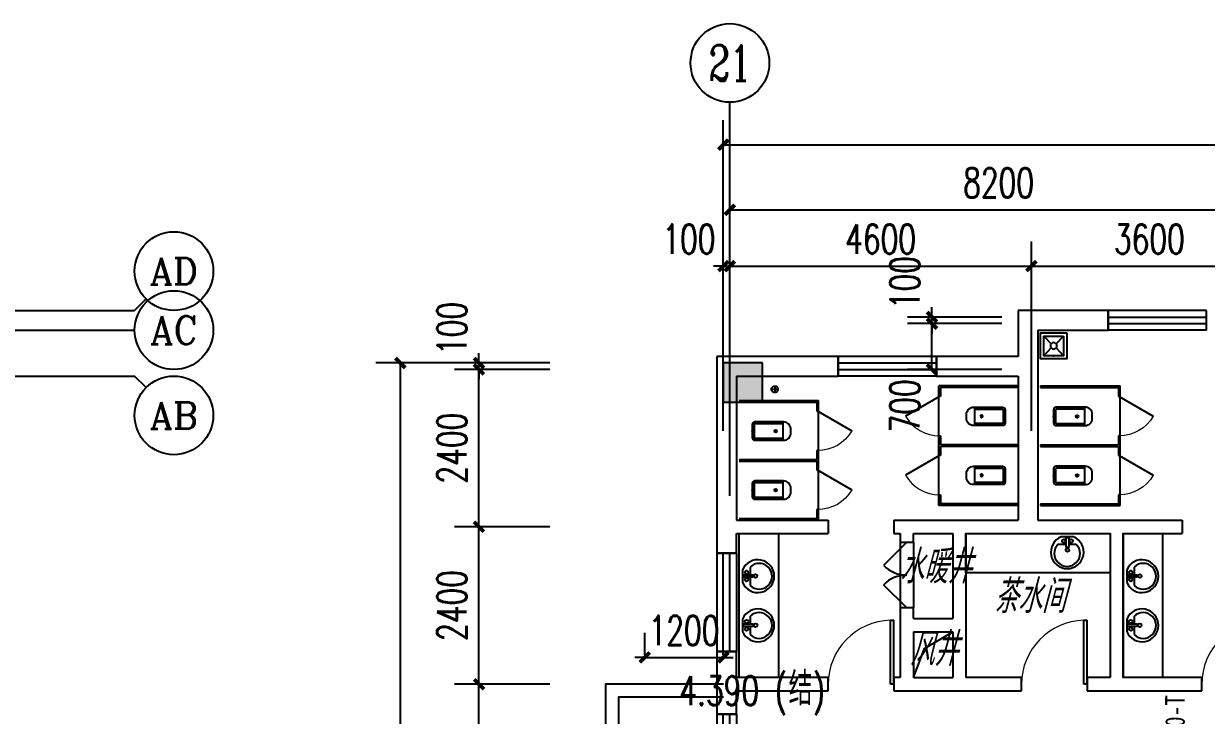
# Model space of a CAD drawing. Extents: x 1333527 to 1855755, y 1020844 to 1581249.
# Drawn here: x 1436099 to 1454144, y 1097702 to 1108251 of the extents above; entities that cross this region are included whole.
import ezdxf
from ezdxf.enums import TextEntityAlignment as Align

# ---------------------------------------------------------------- set-up
doc = ezdxf.new("R2010")
doc.units = 0
doc.header["$LTSCALE"] = 1000
doc.header["$PDSIZE"] = 5
doc.layers.add('1-建筑底图', color=8, linetype='Continuous', plot=False)
for name, color, linetype in [('AXIS_TEXT', 7, 'Continuous'), ('建筑-柱子', 9, 'Continuous'), ('建筑-柱子-填充', 8, 'Continuous'), ('抗震支吊架', 2, 'Continuous'), ('排水', 153, 'Continuous'), ('构造做法', 140, 'Continuous')]:
    doc.layers.add(name, color=color, linetype=linetype)
doc.styles.add('_TCH_AXIS', font='COMPLEX', dxfattribs={"bigfont": 'GBCBIG'})
doc.styles.add('_TCH_DIM', font='SIMPLEX', dxfattribs={"bigfont": 'GBCBIG'})
doc.styles.add('_TCH_DIM_T3', font='SIMPLEX', dxfattribs={"width": 0.705882, "bigfont": 'GBCBIG'})
doc.styles.add('COMPLEX', font='COMPLEX')
doc.styles.add('kzcad', font='', dxfattribs={"width": 0.8})
doc.styles.get("Standard").update_dxf_attribs({"font": 'gbeitc.shx', "bigfont": 'gbcbig.shx'})
doc.styles.get('kzcad').set_extended_font_data('SimSun')
doc.dimstyles.new('_TCH_ARCH&&150', dxfattribs={"dimtxt": 446.25, "dimasz": 150, "dimexe": 375, "dimexo": 450, "dimgap": 189.375, "dimtad": 1, "dimdec": 0, "dimzin": 0, "dimdsep": 46, "dimtxsty": '_TCH_DIM_T3', "dimblk": 'ARCHTICK', "dimcen": 0.09, "dimclrt": 7, "dimazin": 2, "dimtfac": 1, "dimtdec": 0, "dimtix": 1, "dimtmove": 2, "dimatfit": 3, "dimfxl": 1, "dimtolj": 1, "dimtzin": 0, "dimarcsym": 0})

# ---------------------------------------------------------------- blocks, each defined once
blk = doc.blocks.new('$lvtry$00000202')
at = {"color": 0}
for p, q in [((-110, -40, 0), (-110, -470, 0)), ((100, -30, 0), (-100, -30, 0)), ((110, -470, 0), (110, -40, 0)), ((140, -470, 0), (-140, -470, 0))]:
    blk.add_line(p, q, dxfattribs=at)
at = {"color": 0, "elevation": 0}
blk.add_lwpolyline([(140, -40, 0.414214), (100, 0), (-100, 0, 0.414214), (-140, -40), (-140, -480, 0.414214), (-30, -590), (30, -590, 0.414214), (140, -480)], format="xyb", close=True, dxfattribs=at)
at = {"color": 0}
blk.add_circle((0, -359, 0), 20, dxfattribs=at)
for centre, start, end in [((-100, -40, 0), 90, 180), ((100, -40, 0), 0, 90)]:
    blk.add_arc(centre, 10, start, end, dxfattribs=at)
for p in [(0, 0, 0), (0, -359, 0)]:
    blk.add_point(p, dxfattribs=at)
blk = doc.blocks.new('$TCHSYS$APDOOR2D')
blk.add_line((0.5, 0), (0, 0.866))
at = {"lineweight": 13}
blk.add_arc((0.5, 0), 1, 120, 180, dxfattribs=at)
blk = doc.blocks.new('$lvtry$00000191')
for p, q in [((-150, -150), (-39, -269)), ((39, -269), (150, -150)), ((-150, -450), (-39, -331)), ((39, -331), (150, -450))]:
    blk.add_line(p, q)
for points in [[(200, -500), (200, -100), (-200, -100), (-200, -500)], [(150, -450), (150, -150), (-150, -150), (-150, -450)]]:
    blk.add_lwpolyline(points, close=True)
blk.add_circle((0, -300), 50)
blk.add_point((0, -150))
blk = doc.blocks.new('bp')
at = {"layer": '构造做法'}
for points in [[(684404, 661018), (686204, 661018), (686204, 658318), (684404, 658318)], [(684404, 660818), (686004, 660818), (686004, 658518), (684404, 658518)]]:
    blk.add_lwpolyline(points, dxfattribs=at)
blk = doc.blocks.new('ng')
at = {"layer": '排水'}
for p, q in [((345991, 781358), (346091, 781358)), ((346041, 781408), (346041, 781308))]:
    blk.add_line(p, q, dxfattribs=at)
blk.add_circle((346041, 781358), 50, dxfattribs=at)
blk = doc.blocks.new('_AXISO')
blk.add_circle((0, 0), 0.5)
at = {"layer": 'AXIS_TEXT', "style": 'COMPLEX', "width": 1.041667}
blk.add_attdef('A', text='', height=0.56, dxfattribs=at).set_placement((-0.25, -0.28), (0.25, -0.28), align=Align.FIT)
blk = doc.blocks.new('A$C4670417C')
at = {"layer": '建筑-柱子-填充'}
blk.add_hatch(color=256, dxfattribs=at).paths.add_polyline_path([(87100, 61900), (86500, 61900), (86500, 61300), (87100, 61300)])
at = {"layer": '建筑-柱子'}
for p, q in [((87100, 61900), (86500, 61900)), ((86500, 61900), (86500, 61300)), ((87100, 61300), (87100, 61900)), ((86500, 61300), (87100, 61300))]:
    blk.add_line(p, q, dxfattribs=at)
blk = doc.blocks.new('_ArchTick')
at = {"color": 0, "linetype": 'ByBlock', "const_width": 0.4}
blk.add_lwpolyline([(-0.5, -0.5), (0.5, 0.5)], dxfattribs=at)
blk = doc.blocks.new('*D533')
at = {"layer": '1-建筑底图', "color": 0, "lineweight": -2, "transparency": 16777216}
for p, q in [((87300, 59237), (87300, 61102)), ((111100, 59237), (111100, 61102)), ((87300, 60727), (111100, 60727))]:
    blk.add_line(p, q, dxfattribs=at)
at = {"layer": 'Defpoints', "color": 0}
for p in [(111100, 60727), (87300, 58787), (111100, 58787)]:
    blk.add_point(p, dxfattribs=at)
at = {"layer": '1-建筑底图', "color": 0, "lineweight": -2, "transparency": 16777216, "xscale": 150, "yscale": 150, "zscale": 150, "rotation": 180}
blk.add_blockref('_ArchTick', (87300, 60727), dxfattribs=at)
at = {"layer": '1-建筑底图', "color": 0, "lineweight": -2, "transparency": 16777216, "xscale": 150, "yscale": 150, "zscale": 150}
blk.add_blockref('_ArchTick', (111100, 60727), dxfattribs=at)
at = {"layer": '1-建筑底图', "color": 7, "transparency": 16777216, "insert": (100850, 61140), "char_height": 446.2, "attachment_point": 5, "style": '_TCH_DIM_T3'}
blk.add_mtext('\\A1;23800', dxfattribs=at)
blk = doc.blocks.new('*D534')
at = {"layer": '1-建筑底图', "color": 0, "lineweight": -2, "transparency": 16777216}
for p, q in [((87400, 57222), (87400, 60109)), ((95600, 57222), (95600, 60109)), ((87400, 59734), (95600, 59734))]:
    blk.add_line(p, q, dxfattribs=at)
at = {"layer": 'Defpoints', "color": 0}
for p in [(95600, 59734), (87400, 56772), (95600, 56772)]:
    blk.add_point(p, dxfattribs=at)
at = {"layer": '1-建筑底图', "color": 0, "lineweight": -2, "transparency": 16777216, "xscale": 150, "yscale": 150, "zscale": 150, "rotation": 180}
blk.add_blockref('_ArchTick', (87400, 59734), dxfattribs=at)
at = {"layer": '1-建筑底图', "color": 0, "lineweight": -2, "transparency": 16777216, "xscale": 150, "yscale": 150, "zscale": 150}
blk.add_blockref('_ArchTick', (95600, 59734), dxfattribs=at)
at = {"layer": '1-建筑底图', "color": 7, "transparency": 16777216, "insert": (91500, 60147), "char_height": 446.2, "attachment_point": 5, "style": '_TCH_DIM_T3'}
blk.add_mtext('\\A1;8200', dxfattribs=at)
blk = doc.blocks.new('*D537')
at = {"layer": '1-建筑底图', "color": 0, "lineweight": -2, "transparency": 16777216}
for p, q in [((87300, 56364), (87300, 59251)), ((87400, 56364), (87400, 59251)), ((87300, 58876), (87150, 58876)), ((87300, 58876), (87400, 58876)), ((87400, 58876), (87550, 58876))]:
    blk.add_line(p, q, dxfattribs=at)
at = {"layer": 'Defpoints', "color": 0}
for p in [(87400, 58876), (87300, 55914), (87400, 55914)]:
    blk.add_point(p, dxfattribs=at)
at = {"layer": '1-建筑底图', "color": 0, "lineweight": -2, "transparency": 16777216, "xscale": 150, "yscale": 150, "zscale": 150}
blk.add_blockref('_ArchTick', (87300, 58876), dxfattribs=at)
at = {"layer": '1-建筑底图', "color": 0, "lineweight": -2, "transparency": 16777216, "xscale": 150, "yscale": 150, "zscale": 150, "rotation": 180}
blk.add_blockref('_ArchTick', (87400, 58876), dxfattribs=at)
at = {"layer": '1-建筑底图', "color": 7, "transparency": 16777216, "insert": (86775, 59289), "char_height": 446.2, "attachment_point": 5, "style": '_TCH_DIM_T3'}
blk.add_mtext('\\A1;100', dxfattribs=at)
blk = doc.blocks.new('*D538')
at = {"layer": '1-建筑底图', "color": 0, "lineweight": -2, "transparency": 16777216}
for p, q in [((87400, 56364), (87400, 59251)), ((92000, 56364), (92000, 59251)), ((87400, 58876), (92000, 58876))]:
    blk.add_line(p, q, dxfattribs=at)
at = {"layer": 'Defpoints', "color": 0}
for p in [(92000, 58876), (87400, 55914), (92000, 55914)]:
    blk.add_point(p, dxfattribs=at)
at = {"layer": '1-建筑底图', "color": 0, "lineweight": -2, "transparency": 16777216, "xscale": 150, "yscale": 150, "zscale": 150, "rotation": 180}
blk.add_blockref('_ArchTick', (87400, 58876), dxfattribs=at)
at = {"layer": '1-建筑底图', "color": 0, "lineweight": -2, "transparency": 16777216, "xscale": 150, "yscale": 150, "zscale": 150}
blk.add_blockref('_ArchTick', (92000, 58876), dxfattribs=at)
at = {"layer": '1-建筑底图', "color": 7, "transparency": 16777216, "insert": (89700, 59289), "char_height": 446.2, "attachment_point": 5, "style": '_TCH_DIM_T3'}
blk.add_mtext('\\A1;4600', dxfattribs=at)
blk = doc.blocks.new('*D539')
at = {"layer": '1-建筑底图', "color": 0, "lineweight": -2, "transparency": 16777216}
for p, q in [((92000, 56364), (92000, 59251)), ((95600, 56364), (95600, 59251)), ((92000, 58876), (95600, 58876))]:
    blk.add_line(p, q, dxfattribs=at)
at = {"layer": 'Defpoints', "color": 0}
for p in [(95600, 58876), (92000, 55914), (95600, 55914)]:
    blk.add_point(p, dxfattribs=at)
at = {"layer": '1-建筑底图', "color": 0, "lineweight": -2, "transparency": 16777216, "xscale": 150, "yscale": 150, "zscale": 150, "rotation": 180}
blk.add_blockref('_ArchTick', (92000, 58876), dxfattribs=at)
at = {"layer": '1-建筑底图', "color": 0, "lineweight": -2, "transparency": 16777216, "xscale": 150, "yscale": 150, "zscale": 150}
blk.add_blockref('_ArchTick', (95600, 58876), dxfattribs=at)
at = {"layer": '1-建筑底图', "color": 7, "transparency": 16777216, "insert": (93800, 59289), "char_height": 446.2, "attachment_point": 5, "style": '_TCH_DIM_T3'}
blk.add_mtext('\\A1;3600', dxfattribs=at)
blk = doc.blocks.new('*D548')
at = {"layer": '1-建筑底图', "color": 0, "lineweight": -2, "transparency": 16777216}
for p, q in [((90483, 58100), (90483, 58250)), ((91550, 58100), (90108, 58100)), ((91550, 58000), (90108, 58000)), ((90483, 58000), (90483, 58100)), ((90483, 58000), (90483, 57850))]:
    blk.add_line(p, q, dxfattribs=at)
at = {"layer": 'Defpoints', "color": 0}
for p in [(90483, 58100), (92000, 58100), (92000, 58000)]:
    blk.add_point(p, dxfattribs=at)
at = {"layer": '1-建筑底图', "color": 0, "lineweight": -2, "transparency": 16777216, "xscale": 150, "yscale": 150, "zscale": 150}
for p, rotation in [((90483, 58100), 270), ((90483, 58000), 90)]:
    blk.add_blockref('_ArchTick', p, dxfattribs=dict(at, rotation=rotation))
at = {"layer": '1-建筑底图', "color": 7, "transparency": 16777216, "insert": (90070, 58625), "char_height": 446.2, "attachment_point": 5, "rotation": 90, "style": '_TCH_DIM_T3'}
blk.add_mtext('\\A1;100', dxfattribs=at)
blk = doc.blocks.new('*D549')
at = {"layer": '1-建筑底图', "color": 0, "lineweight": -2, "transparency": 16777216}
for p, q in [((91550, 58000), (90108, 58000)), ((90483, 57300), (90483, 58000)), ((91550, 57300), (90108, 57300))]:
    blk.add_line(p, q, dxfattribs=at)
at = {"layer": 'Defpoints', "color": 0}
for p in [(90483, 58000), (92000, 58000), (92000, 57300)]:
    blk.add_point(p, dxfattribs=at)
at = {"layer": '1-建筑底图', "color": 0, "lineweight": -2, "transparency": 16777216, "xscale": 150, "yscale": 150, "zscale": 150}
for p, rotation in [((90483, 58000), 90), ((90483, 57300), 270)]:
    blk.add_blockref('_ArchTick', p, dxfattribs=dict(at, rotation=rotation))
at = {"layer": '1-建筑底图', "color": 7, "transparency": 16777216, "insert": (90070, 56745), "char_height": 446.2, "attachment_point": 5, "rotation": 90, "style": '_TCH_DIM_T3'}
blk.add_mtext('\\A1;700', dxfattribs=at)
blk = doc.blocks.new('*D550')
at = {"layer": '1-建筑底图', "color": 0, "lineweight": -2, "transparency": 16777216}
for p, q in [((83454, 57400), (81997, 57400)), ((82372, 23800), (82372, 57400)), ((83454, 23800), (81997, 23800))]:
    blk.add_line(p, q, dxfattribs=at)
at = {"layer": 'Defpoints', "color": 0}
for p in [(82372, 57400), (83904, 57400), (83904, 23800)]:
    blk.add_point(p, dxfattribs=at)
at = {"layer": '1-建筑底图', "color": 0, "lineweight": -2, "transparency": 16777216, "xscale": 150, "yscale": 150, "zscale": 150}
for p, rotation in [((82372, 57400), 90), ((82372, 23800), 270)]:
    blk.add_blockref('_ArchTick', p, dxfattribs=dict(at, rotation=rotation))
at = {"layer": '1-建筑底图', "color": 7, "transparency": 16777216, "insert": (81959, 40600), "char_height": 446.2, "attachment_point": 5, "rotation": 90, "style": '_TCH_DIM_T3'}
blk.add_mtext('\\A1;33600', dxfattribs=at)
blk = doc.blocks.new('*D551')
at = {"layer": '1-建筑底图', "color": 0, "lineweight": -2, "transparency": 16777216}
for p, q in [((84654, 57400), (83197, 57400)), ((83572, 57400), (83572, 57550)), ((83572, 57300), (83572, 57400)), ((84654, 57300), (83197, 57300)), ((83572, 57300), (83572, 57150))]:
    blk.add_line(p, q, dxfattribs=at)
at = {"layer": 'Defpoints', "color": 0}
for p in [(83572, 57400), (85104, 57400), (85104, 57300)]:
    blk.add_point(p, dxfattribs=at)
at = {"layer": '1-建筑底图', "color": 0, "lineweight": -2, "transparency": 16777216, "xscale": 150, "yscale": 150, "zscale": 150}
for p, rotation in [((83572, 57400), 270), ((83572, 57300), 90)]:
    blk.add_blockref('_ArchTick', p, dxfattribs=dict(at, rotation=rotation))
at = {"layer": '1-建筑底图', "color": 7, "transparency": 16777216, "insert": (83159, 57925), "char_height": 446.2, "attachment_point": 5, "rotation": 90, "style": '_TCH_DIM_T3'}
blk.add_mtext('\\A1;100', dxfattribs=at)
blk = doc.blocks.new('*D552')
at = {"layer": '1-建筑底图', "color": 0, "lineweight": -2, "transparency": 16777216}
for p, q in [((84654, 57300), (83197, 57300)), ((83572, 54900), (83572, 57300)), ((84654, 54900), (83197, 54900))]:
    blk.add_line(p, q, dxfattribs=at)
at = {"layer": 'Defpoints', "color": 0}
for p in [(83572, 57300), (85104, 57300), (85104, 54900)]:
    blk.add_point(p, dxfattribs=at)
at = {"layer": '1-建筑底图', "color": 0, "lineweight": -2, "transparency": 16777216, "xscale": 150, "yscale": 150, "zscale": 150}
for p, rotation in [((83572, 57300), 90), ((83572, 54900), 270)]:
    blk.add_blockref('_ArchTick', p, dxfattribs=dict(at, rotation=rotation))
at = {"layer": '1-建筑底图', "color": 7, "transparency": 16777216, "insert": (83159, 56100), "char_height": 446.2, "attachment_point": 5, "rotation": 90, "style": '_TCH_DIM_T3'}
blk.add_mtext('\\A1;2400', dxfattribs=at)
blk = doc.blocks.new('*D553')
at = {"layer": '1-建筑底图', "color": 0, "lineweight": -2, "transparency": 16777216}
for p, q in [((84654, 54900), (83197, 54900)), ((83572, 52500), (83572, 54900)), ((84654, 52500), (83197, 52500))]:
    blk.add_line(p, q, dxfattribs=at)
at = {"layer": 'Defpoints', "color": 0}
for p in [(83572, 54900), (85104, 54900), (85104, 52500)]:
    blk.add_point(p, dxfattribs=at)
at = {"layer": '1-建筑底图', "color": 0, "lineweight": -2, "transparency": 16777216, "xscale": 150, "yscale": 150, "zscale": 150}
for p, rotation in [((83572, 54900), 90), ((83572, 52500), 270)]:
    blk.add_blockref('_ArchTick', p, dxfattribs=dict(at, rotation=rotation))
at = {"layer": '1-建筑底图', "color": 7, "transparency": 16777216, "insert": (83159, 53700), "char_height": 446.2, "attachment_point": 5, "rotation": 90, "style": '_TCH_DIM_T3'}
blk.add_mtext('\\A1;2400', dxfattribs=at)
blk = doc.blocks.new('*D554')
at = {"layer": '1-建筑底图', "color": 0, "lineweight": -2, "transparency": 16777216}
for p, q in [((84654, 52500), (83197, 52500)), ((83572, 49600), (83572, 52500)), ((84654, 49600), (83197, 49600))]:
    blk.add_line(p, q, dxfattribs=at)
at = {"layer": 'Defpoints', "color": 0}
for p in [(83572, 52500), (85104, 52500), (85104, 49600)]:
    blk.add_point(p, dxfattribs=at)
at = {"layer": '1-建筑底图', "color": 0, "lineweight": -2, "transparency": 16777216, "xscale": 150, "yscale": 150, "zscale": 150}
for p, rotation in [((83572, 52500), 90), ((83572, 49600), 270)]:
    blk.add_blockref('_ArchTick', p, dxfattribs=dict(at, rotation=rotation))
at = {"layer": '1-建筑底图', "color": 7, "transparency": 16777216, "insert": (83159, 51050), "char_height": 446.2, "attachment_point": 5, "rotation": 90, "style": '_TCH_DIM_T3'}
blk.add_mtext('\\A1;2900', dxfattribs=at)
blk = doc.blocks.new('*D574')
at = {"layer": '1-建筑底图', "color": 0, "lineweight": -2, "transparency": 16777216}
for p, q in [((86100, 52950), (86100, 53283)), ((87300, 52950), (87300, 53283)), ((86100, 52908), (85950, 52908)), ((86100, 52908), (87300, 52908)), ((87300, 52908), (87450, 52908))]:
    blk.add_line(p, q, dxfattribs=at)
at = {"layer": 'Defpoints', "color": 0}
for p in [(87300, 52908), (86100, 52500), (87300, 52500)]:
    blk.add_point(p, dxfattribs=at)
at = {"layer": '1-建筑底图', "color": 0, "lineweight": -2, "transparency": 16777216, "xscale": 150, "yscale": 150, "zscale": 150}
blk.add_blockref('_ArchTick', (86100, 52908), dxfattribs=at)
at = {"layer": '1-建筑底图', "color": 0, "lineweight": -2, "transparency": 16777216, "xscale": 150, "yscale": 150, "zscale": 150, "rotation": 180}
blk.add_blockref('_ArchTick', (87300, 52908), dxfattribs=at)
at = {"layer": '1-建筑底图', "color": 7, "transparency": 16777216, "insert": (86700, 53320), "char_height": 446.2, "attachment_point": 5, "style": '_TCH_DIM_T3'}
blk.add_mtext('\\A1;1200', dxfattribs=at)
blk = doc.blocks.new('$WINLIB2D$00000001')
at = {"color": 0}
for points in [[(-0.5, 0.5), (-0.5, -0.5)], [(-0.5, 0.5), (0.5, 0.5)], [(0.5, -0.5), (0.5, 0.5)], [(0.5, 0.167), (-0.5, 0.167)], [(0.5, -0.167), (-0.5, -0.167)], [(-0.5, -0.5), (0.5, -0.5)]]:
    blk.add_lwpolyline(points, dxfattribs=at)
blk = doc.blocks.new('$DorLib2D$00000001')
for p, q in [((0.45, 0.975), (0.5, 0.975)), ((0.45, 0), (0.45, 0.975)), ((0.5, 0), (0.5, 0.975)), ((0.5, 0), (0.45, 0))]:
    blk.add_line(p, q)
at = {"lineweight": 13}
blk.add_arc((0.475, 0), 0.975, 91.4693, 180, dxfattribs=at)
blk = doc.blocks.new('$plan$00001628')
for p, q in [((-20, 0), (20, 0)), ((20, 0), (20, -150)), ((-23, -104), (-144, -104)), ((-20, -150), (-20, 0)), ((20, -150), (-20, -150)), ((136, -104), (24, -104))]:
    blk.add_line(p, q)
blk.add_lwpolyline([(-97, 9, 5.110404), (92, 9)], format="xyb", close=True)
for centre, radius in [((-57, -52), 26.7), ((0, -190), 27.8), ((57, -52), 26.7)]:
    blk.add_circle(centre, radius)
blk.add_arc((-4, -243), 197, 135.2527, 44.7473)
blk = doc.blocks.new('$DorLib2D$00000116')
at = {"color": 0}
for p, q in [((-0.5, 0), (-0.146, 0.354)), ((0.5, 0), (0.146, 0.354))]:
    blk.add_line(p, q, dxfattribs=at)
for centre, start, end in [((-0.5, 0), 0, 45), ((0.5, 0), 135, 180)]:
    blk.add_arc(centre, 0.5, start, end, dxfattribs=at)
blk = doc.blocks.new('1-屋顶层建筑底图')
at = {"layer": '1-建筑底图', "color": 8}
for p, q in [((30985.5, 34675.7), (30809.7, 34500)), ((24809.7, 34500), (30809.7, 34500)), ((24809.7, 34200), (30809.7, 34200)), ((24809.7, 33500), (30809.7, 33500)), ((30985.5, 33324.3), (30809.7, 33500))]:
    blk.add_line(p, q, dxfattribs=at)
ref = blk.add_blockref('_AXISO', (31409.7, 35100), dxfattribs=dict(at, xscale=1200, yscale=1200, zscale=1200))
ref.add_attrib('A', 'AD', dxfattribs={"layer": 'AXIS_TEXT', "height": 406.3, "style": '_TCH_AXIS'}).set_placement((31042.1, 34896.9), (31777.4, 34896.9), align=Align.FIT)
ref = blk.add_blockref('_AXISO', (31409.7, 34200), dxfattribs=dict(at, xscale=1200, yscale=1200, zscale=1200))
ref.add_attrib('A', 'AC', dxfattribs={"layer": 'AXIS_TEXT', "height": 423.25, "style": '_TCH_AXIS'}).set_placement((31047, 33988.4), (31772.5, 33988.4), align=Align.FIT)
ref = blk.add_blockref('_AXISO', (31409.7, 32900), dxfattribs=dict(at, xscale=1200, yscale=1200, zscale=1200))
ref.add_attrib('A', 'AB', dxfattribs={"layer": 'AXIS_TEXT', "height": 406.3, "style": '_TCH_AXIS'}).set_placement((31042.1, 32696.9), (31777.4, 32696.9), align=Align.FIT)
blk = doc.blocks.new('1-二层建筑底图')
at = {"layer": '1-建筑底图', "color": 8}
for p, q in [((87400, 55374.5), (87400, 61374.5)), ((91800, 58200), (91800, 57500)), ((93170, 58200), (91800, 58200)), ((93170, 57900), (93170, 58200)), ((92100, 57900), (92100, 57300)), ((92100, 57900), (93170, 57900)), ((87200, 57500), (87200, 54900)), ((89050, 57500), (87200, 57500)), ((89050, 57200), (89050, 57500)), ((91800, 57500), (90550, 57500)), ((90550, 57500), (90550, 57200)), ((92100, 57300), (92100, 55000)), ((87500, 57200), (87500, 55000)), ((87500, 57200), (89050, 57200)), ((90550, 57200), (91800, 57200)), ((90587.5, 56887.3), (90587.5, 57049.8)), ((91800, 57049.8), (90587.5, 57049.8)), ((90612.5, 57024.8), (90612.5, 56887.3)), ((91800, 57024.8), (90612.5, 57024.8)), ((91800, 57200), (91800, 55000)), ((92140, 57049.8), (93352.5, 57049.8)), ((92140, 57049.8), (92140, 57024.8)), ((92140, 57024.8), (93327.5, 57024.8)), ((93327.5, 57024.8), (93327.5, 56887.3)), ((93352.5, 56887.3), (93352.5, 57049.8)), ((90587.5, 55224.8), (90587.5, 56887.3)), ((90612.5, 56887.3), (90587.5, 56887.3)), ((93327.5, 56887.3), (93352.5, 56887.3)), ((93352.5, 55387.3), (93352.5, 56887.3)), ((87540, 56825), (88752.5, 56825)), ((87540, 56800), (88727.5, 56800)), ((88727.5, 56800), (88727.5, 56662.5)), ((88727.5, 56662.5), (88752.5, 56662.5)), ((88752.5, 56662.5), (88752.5, 56825)), ((88752.5, 55162.5), (88752.5, 56662.5)), ((90587.5, 56137.4), (90587.5, 56287.3)), ((90587.5, 56287.3), (90612.5, 56287.3)), ((90587.5, 55987.3), (90587.5, 56137.3)), ((90612.5, 56287.3), (90612.5, 56149.8)), ((91800, 56149.8), (90612.5, 56149.8)), ((91800, 56124.8), (90612.5, 56124.8)), ((90612.5, 56124.8), (90612.5, 55987.3)), ((92140, 56149.8), (93327.5, 56149.8)), ((92140, 56149.8), (92140, 56124.8)), ((92140, 56124.8), (93327.5, 56124.8)), ((93352.5, 56287.3), (93327.5, 56287.3)), ((93327.5, 56287.3), (93327.5, 56149.8)), ((93327.5, 56124.8), (93327.5, 55987.3)), ((93352.5, 56137.4), (93352.5, 56287.3)), ((93352.5, 55987.3), (93352.5, 56137.3)), ((88752.5, 56062.5), (88727.5, 56062.5)), ((88727.5, 56062.5), (88727.5, 55925)), ((88752.5, 55912.6), (88752.5, 56062.5)), ((90612.5, 55987.3), (90587.5, 55987.3)), ((93327.5, 55987.3), (93352.5, 55987.3)), ((87540, 55925), (88727.5, 55925)), ((87540, 55900), (88727.5, 55900)), ((88727.5, 55900), (88727.5, 55762.5)), ((88727.5, 55762.5), (88752.5, 55762.5)), ((88752.5, 55762.5), (88752.5, 55912.5)), ((90587.5, 55224.8), (90587.5, 55387.3)), ((90587.5, 55387.3), (90612.5, 55387.3)), ((91800, 55249.8), (90587.5, 55249.8)), ((91800, 55224.8), (90587.5, 55224.8)), ((90612.5, 55387.3), (90612.5, 55249.8)), ((91800, 55249.8), (90612.5, 55249.8)), ((91800, 55224.8), (90612.5, 55224.8)), ((92140, 55249.8), (93327.5, 55249.8)), ((92140, 55249.8), (92140, 55224.8)), ((92140, 55249.8), (93352.5, 55249.8)), ((92140, 55249.8), (92140, 55224.8)), ((92140, 55224.8), (93352.5, 55224.8)), ((92140, 55224.8), (93327.5, 55224.8)), ((93352.5, 55387.3), (93327.5, 55387.3)), ((93327.5, 55387.3), (93327.5, 55249.8)), ((93352.5, 55224.8), (93352.5, 55387.3)), ((88752.5, 55162.5), (88727.5, 55162.5)), ((88727.5, 55162.5), (88727.5, 55025)), ((88752.5, 55000), (88752.5, 55162.5)), ((87200, 54900), (87200, 54500)), ((87500, 55000), (88900, 55000)), ((87540, 55025), (88727.5, 55025)), ((87540, 55025), (88752.5, 55025)), ((87540, 55000), (88752.5, 55000)), ((87540, 55000), (88727.5, 55000)), ((88900, 55000), (88900, 54800)), ((89900, 55000), (90100, 55000)), ((89900, 55000), (89900, 54800)), ((90100, 55000), (90900, 55000)), ((90900, 55000), (91800, 55000)), ((92100, 55000), (93300, 55000)), ((93300, 55000), (94300, 55000)), ((94300, 55000), (94300, 54800)), ((87500, 54800), (88900, 54800)), ((87500, 54500), (87500, 54800)), ((89900, 54800), (90000, 54800)), ((90000, 54800), (90000, 54664)), ((90200, 54664), (90200, 54800)), ((90200, 54800), (90800, 54800)), ((90800, 54800), (90800, 53500)), ((91000, 54800), (91000, 53400)), ((91000, 54800), (92000, 54800)), ((92000, 54800), (93200, 54800)), ((93200, 54800), (93200, 52600)), ((93400, 54800), (93400, 52600)), ((93400, 54800), (94300, 54800)), ((87200, 54500), (87500, 54500)), ((90000, 54664), (90200, 54664)), ((90000, 54664), (90000, 53664)), ((90200, 54664), (90200, 53664)), ((90200, 53664), (90000, 53664)), ((90000, 53664), (90000, 53400)), ((90200, 53500), (90200, 53664)), ((90200, 53500), (90800, 53500)), ((90000, 53400), (90000, 52600)), ((90200, 53300), (90800, 53300)), ((90200, 53300), (90200, 52600)), ((90800, 53300), (90800, 52600)), ((91000, 53400), (91000, 52600)), ((87500, 53000), (87200, 53000)), ((87200, 53000), (87200, 52500)), ((87500, 52600), (87500, 53000)), ((88900, 52600), (87500, 52600)), ((88900, 52400), (88900, 52600)), ((90000, 52600), (89900, 52600)), ((89900, 52600), (89900, 52400)), ((90200, 52600), (90800, 52600)), ((91850, 52600), (91000, 52600)), ((91850, 52400), (91850, 52600)), ((93200, 52600), (92850, 52600)), ((92850, 52600), (92850, 52400)), ((94600, 52600), (93400, 52600)), ((94600, 52400), (94600, 52600)), ((87200, 52500), (87200, 52041.5)), ((87500, 52041.5), (87500, 52400)), ((87500, 52400), (88900, 52400)), ((89900, 52400), (90100, 52400)), ((90100, 52400), (90900, 52400)), ((90900, 52400), (91850, 52400)), ((92850, 52400), (93300, 52400)), ((93300, 52400), (94600, 52400)), ((87200, 52041.5), (87500, 52041.5))]:
    blk.add_line(p, q, dxfattribs=at)
for points in [[(88139.8, 52600), (87540, 52600), (87540, 54800), (88139.8, 54800)], [(91000, 54200.2), (91000, 54800), (93200, 54800), (93200, 54200.2)], [(93999.8, 52600), (93400, 52600), (93400, 54800), (93999.8, 54800)]]:
    blk.add_lwpolyline(points, close=True, dxfattribs=at)
blk.add_lwpolyline([(90200, 52600), (90370.7, 53045.4), (90800, 53300)], dxfattribs=at)
for name, p in [('A$C4670417C', (800, -4500)), ('ng', (-257957.4, -724360.8)), ('$plan$00001628', (92550, 54736.7))]:
    blk.add_blockref(name, p, dxfattribs=at)
ref = blk.add_blockref('_AXISO', (87400, 61974.5), dxfattribs=dict(at, xscale=1200, yscale=1200, zscale=1200))
ref.add_attrib('A', '21', dxfattribs={"layer": 'AXIS_TEXT', "height": 540.28, "style": '_TCH_AXIS', "width": 0.862069}).set_placement((87078.4, 61704.4), (87721.6, 61704.4), align=Align.FIT)
for name, p, xscale, yscale, zscale, rotation in [('$WINLIB2D$00000001', (93920, 58050), 1500, 300, 300, 179.9999999999965), ('$WINLIB2D$00000001', (89800, 57350), 1500, 300, 300, 180), ('$TCHSYS$APDOOR2D', (90600, 56587.3), -600, -600, 25, 270.0000003994681), ('$TCHSYS$APDOOR2D', (93340, 56587.3), 600, -600, 25, 89.99999960053186), ('$TCHSYS$APDOOR2D', (88740, 56362.5), 600, -600, 25, 89.99999960053186), ('$TCHSYS$APDOOR2D', (90600, 55687.3), -600, -600, 25, 270.0000005866021), ('$TCHSYS$APDOOR2D', (93340, 55687.3), 600, -600, 25, 89.99999941339789), ('$TCHSYS$APDOOR2D', (88740, 55462.5), 600, -600, 25, 89.99999941339789), ('$WINLIB2D$00000001', (87350, 53750), 1500, 300, 300, 270), ('$DorLib2D$00000116', (90100, 54164), -1000, -1000, 200, 269.9999999778953), ('$DorLib2D$00000001', (89400, 52500), 1000, 1000, 200, 359.9999999783345), ('$DorLib2D$00000001', (92350, 52500), 1000, 1000, 200, 359.9999999783332), ('$DorLib2D$00000001', (95100, 52500), 1000, 1000, 200, 359.9999999782661), ('$WINLIB2D$00000001', (87350, 51291.5), 1500, 300, 300, 270)]:
    blk.add_blockref(name, p, dxfattribs=dict(at, xscale=xscale, yscale=yscale, zscale=zscale, rotation=rotation))
at = {"layer": '1-建筑底图', "color": 8, "yscale": -1}
blk.add_blockref('$lvtry$00000191', (92340, 57360), dxfattribs=at)
at = {"layer": '1-建筑底图', "color": 8, "xscale": -1, "rotation": 270.0000005866131}
for p in [(91600, 56584.8), (91600, 55684.8)]:
    blk.add_blockref('$lvtry$00000202', p, dxfattribs=at)
at = {"layer": '1-建筑底图', "color": 8}
for name, p, rotation in [('$lvtry$00000202', (92340, 56584.8), 89.9999994133869), ('$lvtry$00000202', (87740, 56360), 89.9999994133869), ('$lvtry$00000202', (92340, 55684.8), 89.9999994133869), ('$lvtry$00000202', (87740, 55460), 89.9999994133869), ('$plan$00001628', (87603.3, 54150), 89.9999999999998), ('$plan$00001628', (93463.3, 54150), 89.9999999999998), ('$plan$00001628', (87603.3, 53400), 89.9999999999998), ('$plan$00001628', (93463.3, 53400), 89.9999999999998)]:
    blk.add_blockref(name, p, dxfattribs=dict(at, rotation=rotation))
at = {"layer": '1-建筑底图', "color": 8, "xscale": -1}
blk.add_blockref('bp', (771704.1, -608518.2), dxfattribs=at)
at = {"layer": '1-建筑底图', "color": 8}
for s, p in [('水暖井', (89984.2, 54038.9)), ('茶水间', (91421.8, 53585.1)), ('风井', (90143.6, 52783))]:
    blk.add_text(s, height=506.38, dxfattribs=at).set_placement(p)
at = {"layer": '1-建筑底图', "color": 8, "style": '_TCH_DIM', "width": 0.705882}
for s, height, p in [('(', 446.2, (88085.6, 52178.8)), (')', 446.2, (88664.2, 52178.8)), ('4.390', 446.25, (86630.6, 52178.8))]:
    blk.add_text(s, height=height, dxfattribs=at).set_placement(p)
at = {"layer": '1-建筑底图', "color": 8, "style": '_TCH_DIM'}
blk.add_text('结', height=506.4, dxfattribs=at).set_placement((88295.6, 52178.8))
at = {"layer": '1-建筑底图', "color": 8}
for base, p1, p2, angle, picture, middle in [((111100, 60727.3), (87300, 58786.9), (111100, 58786.9), 0, '*D533', (100849.8, 61139.8)), ((87400, 58876), (87300, 55913.5), (87400, 55913.5), 0, '*D537', (86775, 59288.5)), ((90482.7, 58100), (92000, 58000), (92000, 58100), 90, '*D548', (90070.2, 58625)), ((83571.5, 57400), (85103.7, 57300), (85103.7, 57400), 90, '*D551', (83159, 57925)), ((90482.7, 58000), (92000, 57300), (92000, 58000), 90, '*D549', (90070.2, 56745))]:
    dim = blk.add_linear_dim(base=base, p1=p1, p2=p2, angle=angle, dimstyle='_TCH_ARCH&&150', dxfattribs=at)
    dim.commit()
    dim.dimension.update_dxf_attribs({"geometry": picture, "text_midpoint": middle, "dimtype": 161})
for p1, p2, distance, picture, middle in [((87400, 56771.6), (95600, 56771.6), 2962.5, '*D534', (91500, 60146.6)), ((87400, 55913.5), (92000, 55913.5), 2962.5, '*D538', (89700, 59288.5)), ((92000, 55913.5), (95600, 55913.5), 2962.5, '*D539', (93800, 59288.5)), ((83903.7, 23800), (83903.7, 57400), 1532.2, '*D550', (81959, 40600)), ((85103.7, 54900), (85103.7, 57300), 1532.2, '*D552', (83159, 56100)), ((85103.7, 52500), (85103.7, 54900), 1532.2, '*D553', (83159, 53700)), ((86100, 52500), (87300, 52500), 407.9, '*D574', (86700, 53320.4)), ((85103.7, 49600), (85103.7, 52500), 1532.2, '*D554', (83159, 51050))]:
    dim = blk.add_aligned_dim(p1=p1, p2=p2, distance=distance, dimstyle='_TCH_ARCH&&150', dxfattribs=at)
    dim.commit()
    dim.dimension.update_dxf_attribs({"geometry": picture, "text_midpoint": middle})

msp = doc.modelspace()

# ---------------------------------------------------------------- block references
at = {"layer": '1-建筑底图'}
for name, p in [('1-二层建筑底图', (1359474, 1045677)), ('1-屋顶层建筑底图', (1406982, 1069377))]:
    msp.add_blockref(name, p, dxfattribs=at)

# ---------------------------------------------------------------- texts
at = {"layer": '抗震支吊架', "color": 2, "style": 'kzcad', "width": 0.8}
msp.add_text('KZQ-200-T', height=300, rotation=89.8854, dxfattribs=at).set_placement((1453814, 1097277), align=Align.CENTER)

doc.saveas('drawing.dxf')
